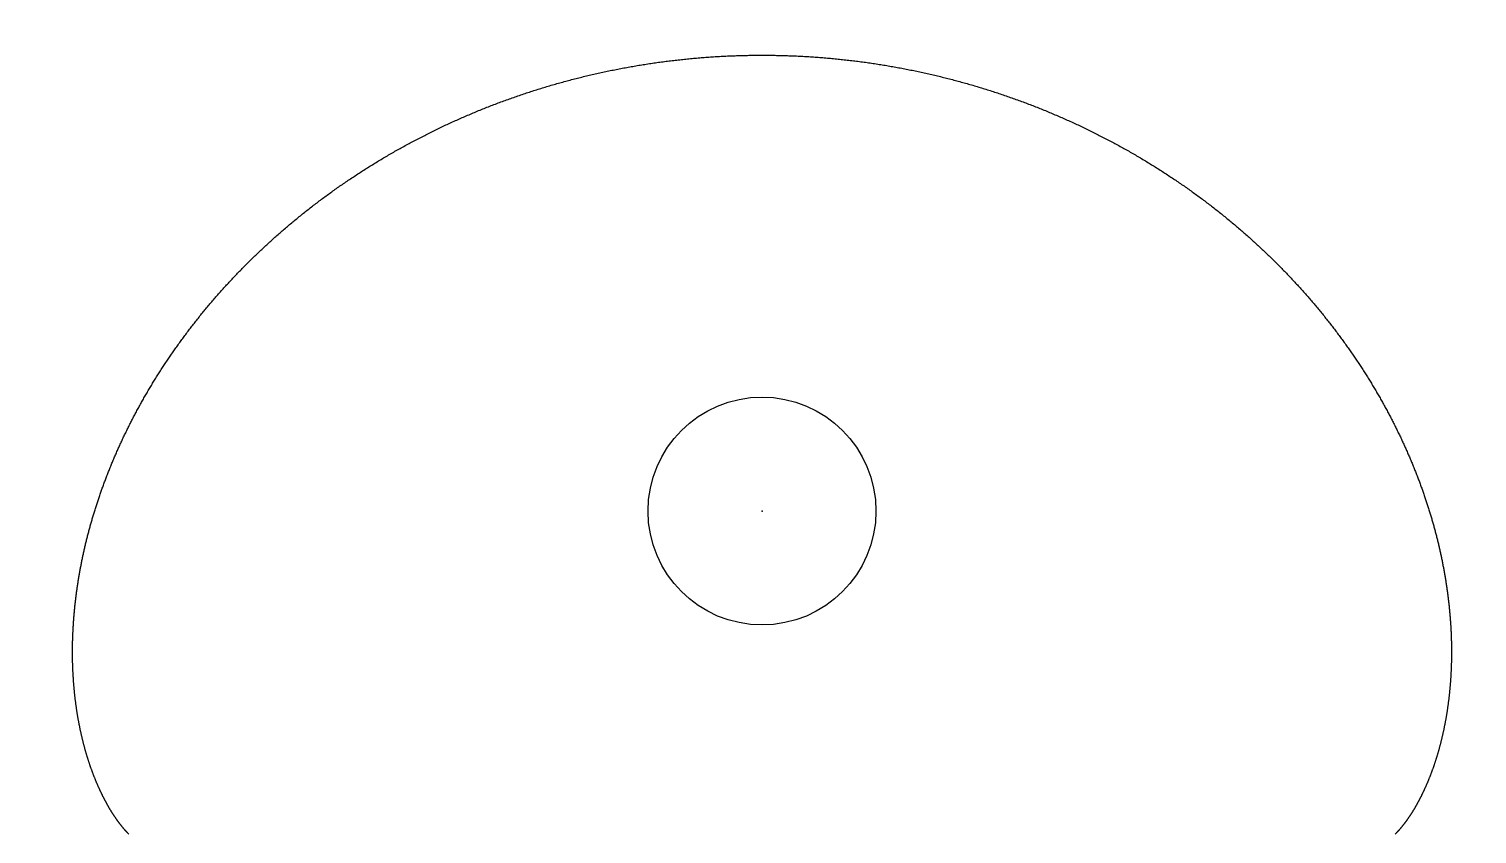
# Model space of a CAD drawing. Header units: metres. Extents: x -15 to 15, y -15 to 15.
# Drawn here: x -2.6 to 7.37, y 2.48 to 8.03 of the extents above; entities that cross this region are included whole.
import ezdxf

# ---------------------------------------------------------------- set-up
doc = ezdxf.new("R2010")
doc.units = ezdxf.units.M

msp = doc.modelspace()

# ---------------------------------------------------------------- linework, layer by layer
at = {"color": 1}
msp.add_lwpolyline([(-1.9136, 2.4842), (-1.9142, 2.4848), (-1.9148, 2.4854), (-1.9154, 2.486), (-1.916, 2.4866), (-1.9166, 2.4872), (-1.9172, 2.4878), (-1.9178, 2.4885), (-1.9185, 2.4891), (-1.9191, 2.4897), (-1.9197, 2.4904), (-1.9203, 2.491), (-1.921, 2.4917), (-1.9216, 2.4923), (-1.9222, 2.493), (-1.9229, 2.4937), (-1.9235, 2.4944), (-1.9242, 2.495), (-1.9248, 2.4957), (-1.9255, 2.4964), (-1.9262, 2.4971), (-1.9268, 2.4979), (-1.9275, 2.4986), (-1.9282, 2.4993), (-1.9289, 2.5), (-1.9296, 2.5008), (-1.9302, 2.5015), (-1.9309, 2.5023), (-1.9316, 2.503), (-1.9323, 2.5038), (-1.9331, 2.5046), (-1.9338, 2.5054), (-1.9345, 2.5061), (-1.9352, 2.5069), (-1.9359, 2.5077), (-1.9366, 2.5086), (-1.9374, 2.5094), (-1.9381, 2.5102), (-1.9389, 2.511), (-1.9396, 2.5119), (-1.9404, 2.5127), (-1.9411, 2.5136), (-1.9419, 2.5144), (-1.9426, 2.5153), (-1.9434, 2.5162), (-1.9442, 2.5171), (-1.945, 2.518), (-1.9457, 2.5189), (-1.9465, 2.5198), (-1.9473, 2.5207), (-1.9481, 2.5217), (-1.9489, 2.5226), (-1.9497, 2.5235), (-1.9505, 2.5245), (-1.9513, 2.5255), (-1.9522, 2.5264), (-1.953, 2.5274), (-1.9538, 2.5284), (-1.9546, 2.5294), (-1.9555, 2.5304), (-1.9563, 2.5314), (-1.9572, 2.5325), (-1.958, 2.5335), (-1.9589, 2.5345), (-1.9597, 2.5356), (-1.9606, 2.5367), (-1.9614, 2.5377), (-1.9623, 2.5388), (-1.9632, 2.5399), (-1.9641, 2.541), (-1.965, 2.5421), (-1.9658, 2.5432), (-1.9667, 2.5444), (-1.9676, 2.5455), (-1.9685, 2.5467), (-1.9695, 2.5478), (-1.9704, 2.549), (-1.9713, 2.5502), (-1.9722, 2.5513), (-1.9731, 2.5525), (-1.9741, 2.5538), (-1.975, 2.555), (-1.9759, 2.5562), (-1.9769, 2.5574), (-1.9778, 2.5587), (-1.9788, 2.5599), (-1.9797, 2.5612), (-1.9807, 2.5625), (-1.9816, 2.5638), (-1.9826, 2.5651), (-1.9836, 2.5664), (-1.9846, 2.5677), (-1.9855, 2.569), (-1.9865, 2.5704), (-1.9875, 2.5717), (-1.9885, 2.5731), (-1.9895, 2.5745), (-1.9905, 2.5758), (-1.9915, 2.5772), (-1.9925, 2.5786), (-1.9935, 2.58), (-1.9945, 2.5815), (-1.9956, 2.5829), (-1.9966, 2.5844), (-1.9976, 2.5858), (-1.9986, 2.5873), (-1.9997, 2.5888), (-2.0007, 2.5903), (-2.0018, 2.5918), (-2.0028, 2.5933), (-2.0039, 2.5948), (-2.0049, 2.5963), (-2.006, 2.5979), (-2.007, 2.5994), (-2.0081, 2.601), (-2.0092, 2.6026), (-2.0102, 2.6042), (-2.0113, 2.6058), (-2.0124, 2.6074), (-2.0135, 2.609), (-2.0146, 2.6107), (-2.0157, 2.6123), (-2.0168, 2.614), (-2.0179, 2.6157), (-2.019, 2.6173), (-2.0201, 2.619), (-2.0212, 2.6208), (-2.0223, 2.6225), (-2.0234, 2.6242), (-2.0245, 2.6259), (-2.0256, 2.6277), (-2.0268, 2.6295), (-2.0279, 2.6313), (-2.029, 2.633), (-2.0301, 2.6349), (-2.0313, 2.6367), (-2.0324, 2.6385), (-2.0336, 2.6403), (-2.0347, 2.6422), (-2.0358, 2.6441), (-2.037, 2.6459), (-2.0382, 2.6478), (-2.0393, 2.6497), (-2.0405, 2.6516), (-2.0416, 2.6536), (-2.0428, 2.6555), (-2.044, 2.6575), (-2.0451, 2.6594), (-2.0463, 2.6614), (-2.0475, 2.6634), (-2.0486, 2.6654), (-2.0498, 2.6674), (-2.051, 2.6694), (-2.0522, 2.6715), (-2.0534, 2.6735), (-2.0546, 2.6756), (-2.0557, 2.6777), (-2.0569, 2.6797), (-2.0581, 2.6818), (-2.0593, 2.684), (-2.0605, 2.6861), (-2.0617, 2.6882), (-2.0629, 2.6904), (-2.0641, 2.6925), (-2.0653, 2.6947), (-2.0666, 2.6969), (-2.0678, 2.6991), (-2.069, 2.7013), (-2.0702, 2.7036), (-2.0714, 2.7058), (-2.0726, 2.7081), (-2.0738, 2.7103), (-2.0751, 2.7126), (-2.0763, 2.7149), (-2.0775, 2.7172), (-2.0787, 2.7196), (-2.08, 2.7219), (-2.0812, 2.7242), (-2.0824, 2.7266), (-2.0836, 2.729), (-2.0849, 2.7314), (-2.0861, 2.7338), (-2.0873, 2.7362), (-2.0886, 2.7386), (-2.0898, 2.741), (-2.091, 2.7435), (-2.0923, 2.746), (-2.0935, 2.7484), (-2.0948, 2.7509), (-2.096, 2.7535), (-2.0972, 2.756), (-2.0985, 2.7585), (-2.0997, 2.7611), (-2.101, 2.7636), (-2.1022, 2.7662), (-2.1035, 2.7688), (-2.1047, 2.7714), (-2.106, 2.774), (-2.1072, 2.7766), (-2.1084, 2.7793), (-2.1097, 2.7819), (-2.1109, 2.7846), (-2.1122, 2.7873), (-2.1134, 2.79), (-2.1147, 2.7927), (-2.1159, 2.7954), (-2.1172, 2.7982), (-2.1184, 2.8009), (-2.1197, 2.8037), (-2.1209, 2.8065), (-2.1222, 2.8092), (-2.1234, 2.8121), (-2.1247, 2.8149), (-2.1259, 2.8177), (-2.1272, 2.8206), (-2.1284, 2.8234), (-2.1297, 2.8263), (-2.1309, 2.8292), (-2.1321, 2.8321), (-2.1334, 2.835), (-2.1346, 2.8379), (-2.1359, 2.8409), (-2.1371, 2.8438), (-2.1384, 2.8468), (-2.1396, 2.8498), (-2.1408, 2.8528), (-2.1421, 2.8558), (-2.1433, 2.8589), (-2.1445, 2.8619), (-2.1458, 2.865), (-2.147, 2.868), (-2.1483, 2.8711), (-2.1495, 2.8742), (-2.1507, 2.8773), (-2.1519, 2.8804), (-2.1532, 2.8836), (-2.1544, 2.8867), (-2.1556, 2.8899), (-2.1568, 2.8931), (-2.1581, 2.8963), (-2.1593, 2.8995), (-2.1605, 2.9027), (-2.1617, 2.906), (-2.1629, 2.9092), (-2.1642, 2.9125), (-2.1654, 2.9158), (-2.1666, 2.9191), (-2.1678, 2.9224), (-2.169, 2.9257), (-2.1702, 2.929), (-2.1714, 2.9324), (-2.1726, 2.9358), (-2.1738, 2.9391), (-2.175, 2.9425), (-2.1762, 2.9459), (-2.1774, 2.9494), (-2.1786, 2.9528), (-2.1797, 2.9562), (-2.1809, 2.9597), (-2.1821, 2.9632), (-2.1833, 2.9667), (-2.1845, 2.9702), (-2.1856, 2.9737), (-2.1868, 2.9773), (-2.188, 2.9808), (-2.1891, 2.9844), (-2.1903, 2.9879), (-2.1914, 2.9915), (-2.1926, 2.9951), (-2.1938, 2.9988), (-2.1949, 3.0024), (-2.196, 3.006), (-2.1972, 3.0097), (-2.1983, 3.0134), (-2.1995, 3.0171), (-2.2006, 3.0208), (-2.2017, 3.0245), (-2.2028, 3.0282), (-2.204, 3.032), (-2.2051, 3.0357), (-2.2062, 3.0395), (-2.2073, 3.0433), (-2.2084, 3.0471), (-2.2095, 3.0509), (-2.2106, 3.0548), (-2.2117, 3.0586), (-2.2128, 3.0625), (-2.2139, 3.0664), (-2.215, 3.0702), (-2.216, 3.0741), (-2.2171, 3.0781), (-2.2182, 3.082), (-2.2192, 3.0859), (-2.2203, 3.0899), (-2.2214, 3.0939), (-2.2224, 3.0979), (-2.2235, 3.1019), (-2.2245, 3.1059), (-2.2255, 3.1099), (-2.2266, 3.114), (-2.2276, 3.118), (-2.2286, 3.1221), (-2.2296, 3.1262), (-2.2307, 3.1303), (-2.2317, 3.1344), (-2.2327, 3.1385), (-2.2337, 3.1427), (-2.2347, 3.1468), (-2.2356, 3.151), (-2.2366, 3.1552), (-2.2376, 3.1594), (-2.2386, 3.1636), (-2.2395, 3.1678), (-2.2405, 3.172), (-2.2415, 3.1763), (-2.2424, 3.1806), (-2.2434, 3.1849), (-2.2443, 3.1891), (-2.2452, 3.1935), (-2.2462, 3.1978), (-2.2471, 3.2021), (-2.248, 3.2065), (-2.2489, 3.2108), (-2.2498, 3.2152), (-2.2507, 3.2196), (-2.2516, 3.224), (-2.2525, 3.2284), (-2.2534, 3.2329), (-2.2542, 3.2373), (-2.2551, 3.2418), (-2.256, 3.2463), (-2.2568, 3.2508), (-2.2577, 3.2553), (-2.2585, 3.2598), (-2.2593, 3.2643), (-2.2602, 3.2688), (-2.261, 3.2734), (-2.2618, 3.278), (-2.2626, 3.2826), (-2.2634, 3.2872), (-2.2642, 3.2918), (-2.265, 3.2964), (-2.2658, 3.301), (-2.2665, 3.3057), (-2.2673, 3.3104), (-2.2681, 3.315), (-2.2688, 3.3197), (-2.2696, 3.3244), (-2.2703, 3.3292), (-2.271, 3.3339), (-2.2717, 3.3387), (-2.2725, 3.3434), (-2.2732, 3.3482), (-2.2739, 3.353), (-2.2746, 3.3578), (-2.2752, 3.3626), (-2.2759, 3.3674), (-2.2766, 3.3723), (-2.2772, 3.3771), (-2.2779, 3.382), (-2.2785, 3.3869), (-2.2792, 3.3918), (-2.2798, 3.3967), (-2.2804, 3.4016), (-2.281, 3.4065), (-2.2816, 3.4115), (-2.2822, 3.4164), (-2.2828, 3.4214), (-2.2834, 3.4264), (-2.284, 3.4314), (-2.2845, 3.4364), (-2.2851, 3.4415), (-2.2856, 3.4465), (-2.2862, 3.4515), (-2.2867, 3.4566), (-2.2872, 3.4617), (-2.2877, 3.4668), (-2.2882, 3.4719), (-2.2887, 3.477), (-2.2892, 3.4821), (-2.2897, 3.4873), (-2.2901, 3.4924), (-2.2906, 3.4976), (-2.291, 3.5028), (-2.2915, 3.508), (-2.2919, 3.5132), (-2.2923, 3.5184), (-2.2927, 3.5237), (-2.2931, 3.5289), (-2.2935, 3.5342), (-2.2939, 3.5394), (-2.2943, 3.5447), (-2.2947, 3.55), (-2.295, 3.5553), (-2.2953, 3.5606), (-2.2957, 3.566), (-2.296, 3.5713), (-2.2963, 3.5767), (-2.2966, 3.5821), (-2.2969, 3.5874), (-2.2972, 3.5928), (-2.2975, 3.5982), (-2.2977, 3.6037), (-2.298, 3.6091), (-2.2982, 3.6145), (-2.2985, 3.62), (-2.2987, 3.6255), (-2.2989, 3.631), (-2.2991, 3.6364), (-2.2993, 3.642), (-2.2995, 3.6475), (-2.2997, 3.653), (-2.2998, 3.6585), (-2.3, 3.6641), (-2.3001, 3.6697), (-2.3002, 3.6752), (-2.3004, 3.6808), (-2.3005, 3.6864), (-2.3006, 3.6921), (-2.3006, 3.6977), (-2.3007, 3.7033), (-2.3008, 3.709), (-2.3008, 3.7146), (-2.3009, 3.7203), (-2.3009, 3.726), (-2.3009, 3.7317), (-2.3009, 3.7374), (-2.3009, 3.7431), (-2.3009, 3.7489), (-2.3009, 3.7546), (-2.3008, 3.7603), (-2.3008, 3.7661), (-2.3007, 3.7719), (-2.3007, 3.7777), (-2.3006, 3.7835), (-2.3005, 3.7893), (-2.3004, 3.7951), (-2.3003, 3.801), (-2.3001, 3.8068), (-2.3, 3.8127), (-2.2998, 3.8185), (-2.2997, 3.8244), (-2.2995, 3.8303), (-2.2993, 3.8362), (-2.2991, 3.8421), (-2.2989, 3.848), (-2.2986, 3.854), (-2.2984, 3.8599), (-2.2981, 3.8659), (-2.2979, 3.8718), (-2.2976, 3.8778), (-2.2973, 3.8838), (-2.297, 3.8898), (-2.2967, 3.8958), (-2.2964, 3.9018), (-2.296, 3.9079), (-2.2957, 3.9139), (-2.2953, 3.92), (-2.2949, 3.926), (-2.2946, 3.9321), (-2.2942, 3.9382), (-2.2937, 3.9443), (-2.2933, 3.9504), (-2.2929, 3.9565), (-2.2924, 3.9626), (-2.2919, 3.9688), (-2.2915, 3.9749), (-2.291, 3.9811), (-2.2905, 3.9872), (-2.2899, 3.9934), (-2.2894, 3.9996), (-2.2889, 4.0058), (-2.2883, 4.012), (-2.2877, 4.0182), (-2.2871, 4.0244), (-2.2865, 4.0307), (-2.2859, 4.0369), (-2.2853, 4.0432), (-2.2847, 4.0494), (-2.284, 4.0557), (-2.2833, 4.062), (-2.2827, 4.0683), (-2.282, 4.0746), (-2.2813, 4.0809), (-2.2805, 4.0872), (-2.2798, 4.0936), (-2.279, 4.0999), (-2.2783, 4.1063), (-2.2775, 4.1126), (-2.2767, 4.119), (-2.2759, 4.1254), (-2.2751, 4.1318), (-2.2742, 4.1382), (-2.2734, 4.1446), (-2.2725, 4.151), (-2.2716, 4.1574), (-2.2708, 4.1639), (-2.2699, 4.1703), (-2.2689, 4.1768), (-2.268, 4.1832), (-2.267, 4.1897), (-2.2661, 4.1962), (-2.2651, 4.2027), (-2.2641, 4.2092), (-2.2631, 4.2157), (-2.2621, 4.2222), (-2.261, 4.2287), (-2.26, 4.2352), (-2.2589, 4.2418), (-2.2578, 4.2483), (-2.2567, 4.2549), (-2.2556, 4.2615), (-2.2545, 4.268), (-2.2534, 4.2746), (-2.2522, 4.2812), (-2.251, 4.2878), (-2.2498, 4.2944), (-2.2486, 4.301), (-2.2474, 4.3077), (-2.2462, 4.3143), (-2.245, 4.3209), (-2.2437, 4.3276), (-2.2424, 4.3342), (-2.2411, 4.3409), (-2.2398, 4.3476), (-2.2385, 4.3542), (-2.2371, 4.3609), (-2.2358, 4.3676), (-2.2344, 4.3743), (-2.233, 4.381), (-2.2316, 4.3877), (-2.2302, 4.3945), (-2.2288, 4.4012), (-2.2273, 4.4079), (-2.2259, 4.4147), (-2.2244, 4.4214), (-2.2229, 4.4282), (-2.2214, 4.435), (-2.2199, 4.4417), (-2.2183, 4.4485), (-2.2168, 4.4553), (-2.2152, 4.4621), (-2.2136, 4.4689), (-2.212, 4.4757), (-2.2104, 4.4825), (-2.2087, 4.4894), (-2.2071, 4.4962), (-2.2054, 4.503), (-2.2037, 4.5099), (-2.202, 4.5167), (-2.2003, 4.5236), (-2.1986, 4.5304), (-2.1968, 4.5373), (-2.195, 4.5442), (-2.1933, 4.5511), (-2.1915, 4.558), (-2.1896, 4.5649), (-2.1878, 4.5718), (-2.1859, 4.5787), (-2.1841, 4.5856), (-2.1822, 4.5925), (-2.1803, 4.5994), (-2.1784, 4.6064), (-2.1764, 4.6133), (-2.1745, 4.6202), (-2.1725, 4.6272), (-2.1705, 4.6341), (-2.1685, 4.6411), (-2.1665, 4.6481), (-2.1645, 4.655), (-2.1624, 4.662), (-2.1604, 4.669), (-2.1583, 4.676), (-2.1562, 4.683), (-2.1541, 4.69), (-2.1519, 4.697), (-2.1498, 4.704), (-2.1476, 4.711), (-2.1454, 4.718), (-2.1432, 4.7251), (-2.141, 4.7321), (-2.1388, 4.7391), (-2.1365, 4.7462), (-2.1343, 4.7532), (-2.132, 4.7603), (-2.1297, 4.7673), (-2.1273, 4.7744), (-2.125, 4.7814), (-2.1226, 4.7885), (-2.1203, 4.7956), (-2.1179, 4.8026), (-2.1155, 4.8097), (-2.113, 4.8168), (-2.1106, 4.8239), (-2.1081, 4.831), (-2.1057, 4.8381), (-2.1032, 4.8452), (-2.1006, 4.8523), (-2.0981, 4.8594), (-2.0956, 4.8665), (-2.093, 4.8737), (-2.0904, 4.8808), (-2.0878, 4.8879), (-2.0852, 4.895), (-2.0825, 4.9022), (-2.0799, 4.9093), (-2.0772, 4.9165), (-2.0745, 4.9236), (-2.0718, 4.9307), (-2.0691, 4.9379), (-2.0664, 4.9451), (-2.0636, 4.9522), (-2.0608, 4.9594), (-2.058, 4.9665), (-2.0552, 4.9737), (-2.0524, 4.9809), (-2.0495, 4.9881), (-2.0466, 4.9952), (-2.0438, 5.0024), (-2.0409, 5.0096), (-2.0379, 5.0168), (-2.035, 5.024), (-2.032, 5.0312), (-2.0291, 5.0384), (-2.0261, 5.0456), (-2.023, 5.0528), (-2.02, 5.06), (-2.017, 5.0672), (-2.0139, 5.0744), (-2.0108, 5.0816), (-2.0077, 5.0888), (-2.0046, 5.096), (-2.0014, 5.1032), (-1.9983, 5.1104), (-1.9951, 5.1177), (-1.9919, 5.1249), (-1.9887, 5.1321), (-1.9855, 5.1393), (-1.9822, 5.1466), (-1.979, 5.1538), (-1.9757, 5.161), (-1.9724, 5.1683), (-1.969, 5.1755), (-1.9657, 5.1827), (-1.9623, 5.19), (-1.959, 5.1972), (-1.9556, 5.2044), (-1.9521, 5.2117), (-1.9487, 5.2189), (-1.9453, 5.2262), (-1.9418, 5.2334), (-1.9383, 5.2407), (-1.9348, 5.2479), (-1.9313, 5.2552), (-1.9277, 5.2624), (-1.9242, 5.2697), (-1.9206, 5.2769), (-1.917, 5.2842), (-1.9134, 5.2914), (-1.9097, 5.2987), (-1.9061, 5.3059), (-1.9024, 5.3132), (-1.8987, 5.3204), (-1.895, 5.3277), (-1.8913, 5.3349), (-1.8875, 5.3422), (-1.8837, 5.3495), (-1.8799, 5.3567), (-1.8761, 5.364), (-1.8723, 5.3712), (-1.8685, 5.3785), (-1.8646, 5.3857), (-1.8607, 5.393), (-1.8568, 5.4002), (-1.8529, 5.4075), (-1.849, 5.4148), (-1.845, 5.422), (-1.8411, 5.4293), (-1.8371, 5.4365), (-1.833, 5.4438), (-1.829, 5.451), (-1.825, 5.4583), (-1.8209, 5.4655), (-1.8168, 5.4728), (-1.8127, 5.48), (-1.8086, 5.4873), (-1.8044, 5.4945), (-1.8003, 5.5018), (-1.7961, 5.509), (-1.7919, 5.5163), (-1.7877, 5.5235), (-1.7834, 5.5307), (-1.7792, 5.538), (-1.7749, 5.5452), (-1.7706, 5.5525), (-1.7663, 5.5597), (-1.762, 5.5669), (-1.7576, 5.5742), (-1.7532, 5.5814), (-1.7489, 5.5886), (-1.7444, 5.5958), (-1.74, 5.6031), (-1.7356, 5.6103), (-1.7311, 5.6175), (-1.7266, 5.6247), (-1.7221, 5.632), (-1.7176, 5.6392), (-1.7131, 5.6464), (-1.7085, 5.6536), (-1.7039, 5.6608), (-1.6993, 5.668), (-1.6947, 5.6752), (-1.6901, 5.6824), (-1.6854, 5.6896), (-1.6807, 5.6968), (-1.6761, 5.704), (-1.6713, 5.7112), (-1.6666, 5.7184), (-1.6619, 5.7256), (-1.6571, 5.7327), (-1.6523, 5.7399), (-1.6475, 5.7471), (-1.6427, 5.7543), (-1.6378, 5.7614), (-1.633, 5.7686), (-1.6281, 5.7758), (-1.6232, 5.7829), (-1.6183, 5.7901), (-1.6133, 5.7972), (-1.6084, 5.8044), (-1.6034, 5.8115), (-1.5984, 5.8187), (-1.5934, 5.8258), (-1.5884, 5.8329), (-1.5833, 5.8401), (-1.5782, 5.8472), (-1.5731, 5.8543), (-1.568, 5.8614), (-1.5629, 5.8686), (-1.5578, 5.8757), (-1.5526, 5.8828), (-1.5474, 5.8899), (-1.5422, 5.897), (-1.537, 5.9041), (-1.5317, 5.9111), (-1.5265, 5.9182), (-1.5212, 5.9253), (-1.5159, 5.9324), (-1.5106, 5.9395), (-1.5053, 5.9465), (-1.4999, 5.9536), (-1.4945, 5.9606), (-1.4891, 5.9677), (-1.4837, 5.9747), (-1.4783, 5.9818), (-1.4729, 5.9888), (-1.4674, 5.9958), (-1.4619, 6.0029), (-1.4564, 6.0099), (-1.4509, 6.0169), (-1.4453, 6.0239), (-1.4398, 6.0309), (-1.4342, 6.0379), (-1.4286, 6.0449), (-1.423, 6.0519), (-1.4173, 6.0589), (-1.4117, 6.0658), (-1.406, 6.0728), (-1.4003, 6.0798), (-1.3946, 6.0867), (-1.3889, 6.0937), (-1.3831, 6.1006), (-1.3774, 6.1076), (-1.3716, 6.1145), (-1.3658, 6.1214), (-1.3599, 6.1284), (-1.3541, 6.1353), (-1.3482, 6.1422), (-1.3424, 6.1491), (-1.3365, 6.156), (-1.3305, 6.1629), (-1.3246, 6.1697), (-1.3187, 6.1766), (-1.3127, 6.1835), (-1.3067, 6.1904), (-1.3007, 6.1972), (-1.2947, 6.2041), (-1.2886, 6.2109), (-1.2825, 6.2177), (-1.2765, 6.2246), (-1.2704, 6.2314), (-1.2642, 6.2382), (-1.2581, 6.245), (-1.2519, 6.2518), (-1.2458, 6.2586), (-1.2396, 6.2654), (-1.2334, 6.2721), (-1.2271, 6.2789), (-1.2209, 6.2857), (-1.2146, 6.2924), (-1.2083, 6.2992), (-1.202, 6.3059), (-1.1957, 6.3126), (-1.1894, 6.3193), (-1.183, 6.3261), (-1.1766, 6.3328), (-1.1702, 6.3395), (-1.1638, 6.3462), (-1.1574, 6.3528), (-1.1509, 6.3595), (-1.1445, 6.3662), (-1.138, 6.3728), (-1.1315, 6.3795), (-1.125, 6.3861), (-1.1184, 6.3927), (-1.1119, 6.3994), (-1.1053, 6.406), (-1.0987, 6.4126), (-1.0921, 6.4192), (-1.0855, 6.4258), (-1.0788, 6.4323), (-1.0721, 6.4389), (-1.0655, 6.4455), (-1.0588, 6.452), (-1.052, 6.4585), (-1.0453, 6.4651), (-1.0385, 6.4716), (-1.0318, 6.4781), (-1.025, 6.4846), (-1.0182, 6.4911), (-1.0113, 6.4976), (-1.0045, 6.5041), (-0.9976, 6.5105), (-0.9908, 6.517), (-0.9839, 6.5234), (-0.9769, 6.5299), (-0.97, 6.5363), (-0.9631, 6.5427), (-0.9561, 6.5491), (-0.9491, 6.5555), (-0.9421, 6.5619), (-0.9351, 6.5683), (-0.9281, 6.5747), (-0.921, 6.581), (-0.9139, 6.5874), (-0.9068, 6.5937), (-0.8997, 6.6), (-0.8926, 6.6063), (-0.8855, 6.6126), (-0.8783, 6.6189), (-0.8711, 6.6252), (-0.8639, 6.6315), (-0.8567, 6.6377), (-0.8495, 6.644), (-0.8422, 6.6502), (-0.835, 6.6565), (-0.8277, 6.6627), (-0.8204, 6.6689), (-0.8131, 6.6751), (-0.8058, 6.6813), (-0.7984, 6.6874), (-0.791, 6.6936), (-0.7837, 6.6998), (-0.7763, 6.7059), (-0.7688, 6.712), (-0.7614, 6.7181), (-0.754, 6.7243), (-0.7465, 6.7303), (-0.739, 6.7364), (-0.7315, 6.7425), (-0.724, 6.7486), (-0.7165, 6.7546), (-0.7089, 6.7606), (-0.7014, 6.7667), (-0.6938, 6.7727), (-0.6862, 6.7787), (-0.6786, 6.7847), (-0.6709, 6.7906), (-0.6633, 6.7966), (-0.6556, 6.8026), (-0.6479, 6.8085), (-0.6402, 6.8144), (-0.6325, 6.8203), (-0.6248, 6.8262), (-0.617, 6.8321), (-0.6093, 6.838), (-0.6015, 6.8439), (-0.5937, 6.8497), (-0.5859, 6.8556), (-0.578, 6.8614), (-0.5702, 6.8672), (-0.5623, 6.873), (-0.5545, 6.8788), (-0.5466, 6.8846), (-0.5387, 6.8903), (-0.5307, 6.8961), (-0.5228, 6.9018), (-0.5148, 6.9076), (-0.5069, 6.9133), (-0.4989, 6.919), (-0.4909, 6.9246), (-0.4828, 6.9303), (-0.4748, 6.936), (-0.4668, 6.9416), (-0.4587, 6.9472), (-0.4506, 6.9529), (-0.4425, 6.9585), (-0.4344, 6.9641), (-0.4263, 6.9696), (-0.4181, 6.9752), (-0.41, 6.9807), (-0.4018, 6.9863), (-0.3936, 6.9918), (-0.3854, 6.9973), (-0.3772, 7.0028), (-0.3689, 7.0083), (-0.3607, 7.0137), (-0.3524, 7.0192), (-0.3441, 7.0246), (-0.3358, 7.0301), (-0.3275, 7.0355), (-0.3192, 7.0409), (-0.3108, 7.0462), (-0.3025, 7.0516), (-0.2941, 7.057), (-0.2857, 7.0623), (-0.2773, 7.0676), (-0.2689, 7.0729), (-0.2605, 7.0782), (-0.252, 7.0835), (-0.2436, 7.0888), (-0.2351, 7.094), (-0.2266, 7.0992), (-0.2181, 7.1045), (-0.2096, 7.1097), (-0.201, 7.1149), (-0.1925, 7.12), (-0.1839, 7.1252), (-0.1753, 7.1303), (-0.1667, 7.1355), (-0.1581, 7.1406), (-0.1495, 7.1457), (-0.1409, 7.1508), (-0.1322, 7.1558), (-0.1236, 7.1609), (-0.1149, 7.1659), (-0.1062, 7.1709), (-0.0975, 7.1759), (-0.0888, 7.1809), (-0.08, 7.1859), (-0.0713, 7.1909), (-0.0625, 7.1958), (-0.0537, 7.2007), (-0.045, 7.2056), (-0.0362, 7.2105), (-0.0273, 7.2154), (-0.0185, 7.2203), (-0.0097, 7.2251), (-0.0008, 7.23), (0.0081, 7.2348), (0.017, 7.2396), (0.0258, 7.2444), (0.0348, 7.2491), (0.0437, 7.2539), (0.0526, 7.2586), (0.0616, 7.2633), (0.0705, 7.268), (0.0795, 7.2727), (0.0885, 7.2774), (0.0975, 7.2821), (0.1065, 7.2867), (0.1156, 7.2913), (0.1246, 7.2959), (0.1337, 7.3005), (0.1427, 7.3051), (0.1518, 7.3096), (0.1609, 7.3142), (0.17, 7.3187), (0.1791, 7.3232), (0.1883, 7.3277), (0.1974, 7.3322), (0.2066, 7.3366), (0.2157, 7.341), (0.2249, 7.3455), (0.2341, 7.3499), (0.2433, 7.3542), (0.2525, 7.3586), (0.2618, 7.363), (0.271, 7.3673), (0.2803, 7.3716), (0.2895, 7.3759), (0.2988, 7.3802), (0.3081, 7.3845), (0.3174, 7.3887), (0.3267, 7.3929), (0.3361, 7.3971), (0.3454, 7.4013), (0.3547, 7.4055), (0.3641, 7.4097), (0.3735, 7.4138), (0.3829, 7.4179), (0.3923, 7.422), (0.4017, 7.4261), (0.4111, 7.4302), (0.4205, 7.4343), (0.43, 7.4383), (0.4394, 7.4423), (0.4489, 7.4463), (0.4584, 7.4503), (0.4679, 7.4542), (0.4774, 7.4582), (0.4869, 7.4621), (0.4964, 7.466), (0.5059, 7.4699), (0.5155, 7.4738), (0.525, 7.4776), (0.5346, 7.4815), (0.5442, 7.4853), (0.5538, 7.4891), (0.5634, 7.4929), (0.573, 7.4966), (0.5826, 7.5004), (0.5922, 7.5041), (0.6019, 7.5078), (0.6115, 7.5115), (0.6212, 7.5152), (0.6308, 7.5188), (0.6405, 7.5224), (0.6502, 7.5261), (0.6599, 7.5297), (0.6696, 7.5332), (0.6794, 7.5368), (0.6891, 7.5403), (0.6988, 7.5438), (0.7086, 7.5473), (0.7183, 7.5508), (0.7281, 7.5543), (0.7379, 7.5577), (0.7477, 7.5612), (0.7575, 7.5646), (0.7673, 7.568), (0.7771, 7.5713), (0.787, 7.5747), (0.7968, 7.578), (0.8066, 7.5813), (0.8165, 7.5846), (0.8264, 7.5879), (0.8362, 7.5911), (0.8461, 7.5944), (0.856, 7.5976), (0.8659, 7.6008), (0.8758, 7.6039), (0.8858, 7.6071), (0.8957, 7.6102), (0.9056, 7.6134), (0.9156, 7.6164), (0.9255, 7.6195), (0.9355, 7.6226), (0.9455, 7.6256), (0.9555, 7.6286), (0.9655, 7.6316), (0.9755, 7.6346), (0.9855, 7.6376), (0.9955, 7.6405), (1.0055, 7.6434), (1.0155, 7.6463), (1.0256, 7.6492), (1.0356, 7.6521), (1.0457, 7.6549), (1.0558, 7.6577), (1.0658, 7.6605), (1.0759, 7.6633), (1.086, 7.6661), (1.0961, 7.6688), (1.1062, 7.6716), (1.1163, 7.6743), (1.1264, 7.6769), (1.1366, 7.6796), (1.1467, 7.6822), (1.1568, 7.6849), (1.167, 7.6875), (1.1772, 7.69), (1.1873, 7.6926), (1.1975, 7.6951), (1.2077, 7.6977), (1.2179, 7.7002), (1.228, 7.7026), (1.2382, 7.7051), (1.2485, 7.7075), (1.2587, 7.71), (1.2689, 7.7124), (1.2791, 7.7147), (1.2894, 7.7171), (1.2996, 7.7194), (1.3098, 7.7218), (1.3201, 7.724), (1.3304, 7.7263), (1.3406, 7.7286), (1.3509, 7.7308), (1.3612, 7.733), (1.3715, 7.7352), (1.3818, 7.7374), (1.3921, 7.7395), (1.4024, 7.7417), (1.4127, 7.7438), (1.423, 7.7459), (1.4333, 7.7479), (1.4436, 7.75), (1.454, 7.752), (1.4643, 7.754), (1.4747, 7.756), (1.485, 7.758), (1.4954, 7.7599), (1.5057, 7.7618), (1.5161, 7.7638), (1.5265, 7.7656), (1.5369, 7.7675), (1.5472, 7.7693), (1.5576, 7.7712), (1.568, 7.773), (1.5784, 7.7747), (1.5888, 7.7765), (1.5992, 7.7782), (1.6096, 7.7799), (1.6201, 7.7816), (1.6305, 7.7833), (1.6409, 7.785), (1.6513, 7.7866), (1.6618, 7.7882), (1.6722, 7.7898), (1.6827, 7.7913), (1.6931, 7.7929), (1.7036, 7.7944), (1.714, 7.7959), (1.7245, 7.7974), (1.735, 7.7989), (1.7454, 7.8003), (1.7559, 7.8017), (1.7664, 7.8031), (1.7769, 7.8045), (1.7874, 7.8059), (1.7979, 7.8072), (1.8084, 7.8085), (1.8189, 7.8098), (1.8294, 7.8111), (1.8399, 7.8123), (1.8504, 7.8135), (1.8609, 7.8147), (1.8714, 7.8159), (1.8819, 7.8171), (1.8925, 7.8182), (1.903, 7.8194), (1.9135, 7.8205), (1.924, 7.8215), (1.9346, 7.8226), (1.9451, 7.8236), (1.9557, 7.8246), (1.9662, 7.8256), (1.9768, 7.8266), (1.9873, 7.8276), (1.9979, 7.8285), (2.0084, 7.8294), (2.019, 7.8303), (2.0295, 7.8311), (2.0401, 7.832), (2.0507, 7.8328), (2.0612, 7.8336), (2.0718, 7.8344), (2.0824, 7.8351), (2.093, 7.8359), (2.1035, 7.8366), (2.1141, 7.8373), (2.1247, 7.8379), (2.1353, 7.8386), (2.1459, 7.8392), (2.1564, 7.8398), (2.167, 7.8404), (2.1776, 7.841), (2.1882, 7.8415), (2.1988, 7.842), (2.2094, 7.8425), (2.22, 7.843), (2.2306, 7.8435), (2.2412, 7.8439), (2.2518, 7.8443), (2.2624, 7.8447), (2.273, 7.8451), (2.2836, 7.8454), (2.2942, 7.8457), (2.3048, 7.846), (2.3154, 7.8463), (2.326, 7.8466), (2.3366, 7.8468), (2.3472, 7.847), (2.3578, 7.8472), (2.3684, 7.8474), (2.379, 7.8475), (2.3896, 7.8477), (2.4003, 7.8478), (2.4109, 7.8479), (2.4215, 7.8479), (2.4321, 7.848), (2.4427, 7.848), (2.4533, 7.848), (2.4639, 7.848), (2.4745, 7.8479), (2.4851, 7.8479), (2.4957, 7.8478), (2.5064, 7.8477), (2.517, 7.8475), (2.5276, 7.8474), (2.5382, 7.8472), (2.5488, 7.847), (2.5594, 7.8468), (2.57, 7.8466), (2.5806, 7.8463), (2.5912, 7.846), (2.6018, 7.8457), (2.6124, 7.8454), (2.623, 7.8451), (2.6336, 7.8447), (2.6442, 7.8443), (2.6548, 7.8439), (2.6654, 7.8435), (2.676, 7.843), (2.6866, 7.8425), (2.6972, 7.842), (2.7078, 7.8415), (2.7184, 7.841), (2.729, 7.8404), (2.7396, 7.8398), (2.7501, 7.8392), (2.7607, 7.8386), (2.7713, 7.8379), (2.7819, 7.8373), (2.7925, 7.8366), (2.803, 7.8359), (2.8136, 7.8351), (2.8242, 7.8344), (2.8348, 7.8336), (2.8453, 7.8328), (2.8559, 7.832), (2.8665, 7.8311), (2.877, 7.8303), (2.8876, 7.8294), (2.8981, 7.8285), (2.9087, 7.8276), (2.9192, 7.8266), (2.9298, 7.8256), (2.9403, 7.8246), (2.9509, 7.8236), (2.9614, 7.8226), (2.972, 7.8215), (2.9825, 7.8205), (2.993, 7.8194), (3.0035, 7.8182), (3.0141, 7.8171), (3.0246, 7.8159), (3.0351, 7.8147), (3.0456, 7.8135), (3.0561, 7.8123), (3.0666, 7.8111), (3.0771, 7.8098), (3.0876, 7.8085), (3.0981, 7.8072), (3.1086, 7.8059), (3.1191, 7.8045), (3.1296, 7.8031), (3.1401, 7.8017), (3.1506, 7.8003), (3.161, 7.7989), (3.1715, 7.7974), (3.182, 7.7959), (3.1924, 7.7944), (3.2029, 7.7929), (3.2133, 7.7913), (3.2238, 7.7898), (3.2342, 7.7882), (3.2447, 7.7866), (3.2551, 7.785), (3.2655, 7.7833), (3.2759, 7.7816), (3.2864, 7.7799), (3.2968, 7.7782), (3.3072, 7.7765), (3.3176, 7.7747), (3.328, 7.773), (3.3384, 7.7712), (3.3488, 7.7693), (3.3591, 7.7675), (3.3695, 7.7656), (3.3799, 7.7638), (3.3903, 7.7618), (3.4006, 7.7599), (3.411, 7.758), (3.4213, 7.756), (3.4317, 7.754), (3.442, 7.752), (3.4524, 7.75), (3.4627, 7.7479), (3.473, 7.7459), (3.4833, 7.7438), (3.4936, 7.7417), (3.5039, 7.7395), (3.5142, 7.7374), (3.5245, 7.7352), (3.5348, 7.733), (3.5451, 7.7308), (3.5554, 7.7286), (3.5656, 7.7263), (3.5759, 7.724), (3.5862, 7.7218), (3.5964, 7.7194), (3.6066, 7.7171), (3.6169, 7.7147), (3.6271, 7.7124), (3.6373, 7.71), (3.6475, 7.7075), (3.6578, 7.7051), (3.668, 7.7026), (3.6781, 7.7002), (3.6883, 7.6977), (3.6985, 7.6951), (3.7087, 7.6926), (3.7188, 7.69), (3.729, 7.6875), (3.7392, 7.6849), (3.7493, 7.6822), (3.7594, 7.6796), (3.7696, 7.6769), (3.7797, 7.6743), (3.7898, 7.6716), (3.7999, 7.6688), (3.81, 7.6661), (3.8201, 7.6633), (3.8302, 7.6605), (3.8402, 7.6577), (3.8503, 7.6549), (3.8604, 7.6521), (3.8704, 7.6492), (3.8805, 7.6463), (3.8905, 7.6434), (3.9005, 7.6405), (3.9105, 7.6376), (3.9205, 7.6346), (3.9305, 7.6316), (3.9405, 7.6286), (3.9505, 7.6256), (3.9605, 7.6226), (3.9705, 7.6195), (3.9804, 7.6164), (3.9904, 7.6134), (4.0003, 7.6102), (4.0102, 7.6071), (4.0202, 7.6039), (4.0301, 7.6008), (4.04, 7.5976), (4.0499, 7.5944), (4.0598, 7.5911), (4.0696, 7.5879), (4.0795, 7.5846), (4.0894, 7.5813), (4.0992, 7.578), (4.109, 7.5747), (4.1189, 7.5713), (4.1287, 7.568), (4.1385, 7.5646), (4.1483, 7.5612), (4.1581, 7.5577), (4.1679, 7.5543), (4.1777, 7.5508), (4.1874, 7.5473), (4.1972, 7.5438), (4.2069, 7.5403), (4.2166, 7.5368), (4.2264, 7.5332), (4.2361, 7.5297), (4.2458, 7.5261), (4.2555, 7.5224), (4.2652, 7.5188), (4.2748, 7.5152), (4.2845, 7.5115), (4.2941, 7.5078), (4.3038, 7.5041), (4.3134, 7.5004), (4.323, 7.4966), (4.3326, 7.4929), (4.3422, 7.4891), (4.3518, 7.4853), (4.3614, 7.4815), (4.371, 7.4776), (4.3805, 7.4738), (4.3901, 7.4699), (4.3996, 7.466), (4.4091, 7.4621), (4.4186, 7.4582), (4.4281, 7.4542), (4.4376, 7.4503), (4.4471, 7.4463), (4.4566, 7.4423), (4.466, 7.4383), (4.4755, 7.4343), (4.4849, 7.4302), (4.4943, 7.4261), (4.5037, 7.422), (4.5131, 7.4179), (4.5225, 7.4138), (4.5319, 7.4097), (4.5413, 7.4055), (4.5506, 7.4013), (4.5599, 7.3971), (4.5693, 7.3929), (4.5786, 7.3887), (4.5879, 7.3845), (4.5972, 7.3802), (4.6065, 7.3759), (4.6157, 7.3716), (4.625, 7.3673), (4.6342, 7.363), (4.6435, 7.3586), (4.6527, 7.3542), (4.6619, 7.3499), (4.6711, 7.3455), (4.6803, 7.341), (4.6894, 7.3366), (4.6986, 7.3322), (4.7077, 7.3277), (4.7169, 7.3232), (4.726, 7.3187), (4.7351, 7.3142), (4.7442, 7.3096), (4.7533, 7.3051), (4.7623, 7.3005), (4.7714, 7.2959), (4.7804, 7.2913), (4.7895, 7.2867), (4.7985, 7.2821), (4.8075, 7.2774), (4.8165, 7.2727), (4.8255, 7.268), (4.8344, 7.2633), (4.8434, 7.2586), (4.8523, 7.2539), (4.8612, 7.2491), (4.8702, 7.2444), (4.879, 7.2396), (4.8879, 7.2348), (4.8968, 7.23), (4.9057, 7.2251), (4.9145, 7.2203), (4.9233, 7.2154), (4.9322, 7.2105), (4.941, 7.2056), (4.9497, 7.2007), (4.9585, 7.1958), (4.9673, 7.1909), (4.976, 7.1859), (4.9848, 7.1809), (4.9935, 7.1759), (5.0022, 7.1709), (5.0109, 7.1659), (5.0196, 7.1609), (5.0282, 7.1558), (5.0369, 7.1508), (5.0455, 7.1457), (5.0541, 7.1406), (5.0627, 7.1355), (5.0713, 7.1303), (5.0799, 7.1252), (5.0885, 7.12), (5.097, 7.1149), (5.1056, 7.1097), (5.1141, 7.1045), (5.1226, 7.0992), (5.1311, 7.094), (5.1396, 7.0888), (5.148, 7.0835), (5.1565, 7.0782), (5.1649, 7.0729), (5.1733, 7.0676), (5.1817, 7.0623), (5.1901, 7.057), (5.1985, 7.0516), (5.2068, 7.0462), (5.2152, 7.0409), (5.2235, 7.0355), (5.2318, 7.0301), (5.2401, 7.0246), (5.2484, 7.0192), (5.2567, 7.0137), (5.2649, 7.0083), (5.2732, 7.0028), (5.2814, 6.9973), (5.2896, 6.9918), (5.2978, 6.9863), (5.306, 6.9807), (5.3141, 6.9752), (5.3223, 6.9696), (5.3304, 6.9641), (5.3385, 6.9585), (5.3466, 6.9529), (5.3547, 6.9472), (5.3628, 6.9416), (5.3708, 6.936), (5.3788, 6.9303), (5.3869, 6.9246), (5.3949, 6.919), (5.4029, 6.9133), (5.4108, 6.9076), (5.4188, 6.9018), (5.4267, 6.8961), (5.4347, 6.8903), (5.4426, 6.8846), (5.4505, 6.8788), (5.4583, 6.873), (5.4662, 6.8672), (5.474, 6.8614), (5.4819, 6.8556), (5.4897, 6.8497), (5.4975, 6.8439), (5.5053, 6.838), (5.513, 6.8321), (5.5208, 6.8262), (5.5285, 6.8203), (5.5362, 6.8144), (5.5439, 6.8085), (5.5516, 6.8026), (5.5593, 6.7966), (5.5669, 6.7906), (5.5746, 6.7847), (5.5822, 6.7787), (5.5898, 6.7727), (5.5974, 6.7667), (5.6049, 6.7606), (5.6125, 6.7546), (5.62, 6.7486), (5.6275, 6.7425), (5.635, 6.7364), (5.6425, 6.7303), (5.65, 6.7243), (5.6574, 6.7181), (5.6648, 6.712), (5.6723, 6.7059), (5.6797, 6.6998), (5.687, 6.6936), (5.6944, 6.6874), (5.7018, 6.6813), (5.7091, 6.6751), (5.7164, 6.6689), (5.7237, 6.6627), (5.731, 6.6565), (5.7382, 6.6502), (5.7455, 6.644), (5.7527, 6.6377), (5.7599, 6.6315), (5.7671, 6.6252), (5.7743, 6.6189), (5.7815, 6.6126), (5.7886, 6.6063), (5.7957, 6.6), (5.8028, 6.5937), (5.8099, 6.5874), (5.817, 6.581), (5.8241, 6.5747), (5.8311, 6.5683), (5.8381, 6.5619), (5.8451, 6.5555), (5.8521, 6.5491), (5.8591, 6.5427), (5.866, 6.5363), (5.8729, 6.5299), (5.8799, 6.5234), (5.8868, 6.517), (5.8936, 6.5105), (5.9005, 6.5041), (5.9073, 6.4976), (5.9142, 6.4911), (5.921, 6.4846), (5.9278, 6.4781), (5.9345, 6.4716), (5.9413, 6.4651), (5.948, 6.4585), (5.9548, 6.452), (5.9615, 6.4455), (5.9681, 6.4389), (5.9748, 6.4323), (5.9815, 6.4258), (5.9881, 6.4192), (5.9947, 6.4126), (6.0013, 6.406), (6.0079, 6.3994), (6.0144, 6.3927), (6.021, 6.3861), (6.0275, 6.3795), (6.034, 6.3728), (6.0405, 6.3662), (6.0469, 6.3595), (6.0534, 6.3528), (6.0598, 6.3462), (6.0662, 6.3395), (6.0726, 6.3328), (6.079, 6.3261), (6.0854, 6.3193), (6.0917, 6.3126), (6.098, 6.3059), (6.1043, 6.2992), (6.1106, 6.2924), (6.1169, 6.2857), (6.1231, 6.2789), (6.1294, 6.2721), (6.1356, 6.2654), (6.1418, 6.2586), (6.1479, 6.2518), (6.1541, 6.245), (6.1602, 6.2382), (6.1664, 6.2314), (6.1725, 6.2246), (6.1785, 6.2177), (6.1846, 6.2109), (6.1907, 6.2041), (6.1967, 6.1972), (6.2027, 6.1904), (6.2087, 6.1835), (6.2147, 6.1766), (6.2206, 6.1697), (6.2265, 6.1629), (6.2325, 6.156), (6.2384, 6.1491), (6.2442, 6.1422), (6.2501, 6.1353), (6.2559, 6.1284), (6.2618, 6.1214), (6.2676, 6.1145), (6.2734, 6.1076), (6.2791, 6.1006), (6.2849, 6.0937), (6.2906, 6.0867), (6.2963, 6.0798), (6.302, 6.0728), (6.3077, 6.0658), (6.3133, 6.0589), (6.319, 6.0519), (6.3246, 6.0449), (6.3302, 6.0379), (6.3358, 6.0309), (6.3413, 6.0239), (6.3469, 6.0169), (6.3524, 6.0099), (6.3579, 6.0029), (6.3634, 5.9958), (6.3689, 5.9888), (6.3743, 5.9818), (6.3797, 5.9747), (6.3851, 5.9677), (6.3905, 5.9606), (6.3959, 5.9536), (6.4013, 5.9465), (6.4066, 5.9395), (6.4119, 5.9324), (6.4172, 5.9253), (6.4225, 5.9182), (6.4277, 5.9111), (6.433, 5.9041), (6.4382, 5.897), (6.4434, 5.8899), (6.4486, 5.8828), (6.4538, 5.8757), (6.4589, 5.8686), (6.464, 5.8614), (6.4691, 5.8543), (6.4742, 5.8472), (6.4793, 5.8401), (6.4844, 5.8329), (6.4894, 5.8258), (6.4944, 5.8187), (6.4994, 5.8115), (6.5044, 5.8044), (6.5093, 5.7972), (6.5143, 5.7901), (6.5192, 5.7829), (6.5241, 5.7758), (6.529, 5.7686), (6.5338, 5.7614), (6.5387, 5.7543), (6.5435, 5.7471), (6.5483, 5.7399), (6.5531, 5.7327), (6.5579, 5.7256), (6.5626, 5.7184), (6.5673, 5.7112), (6.5721, 5.704), (6.5767, 5.6968), (6.5814, 5.6896), (6.5861, 5.6824), (6.5907, 5.6752), (6.5953, 5.668), (6.5999, 5.6608), (6.6045, 5.6536), (6.6091, 5.6464), (6.6136, 5.6392), (6.6181, 5.632), (6.6226, 5.6247), (6.6271, 5.6175), (6.6316, 5.6103), (6.636, 5.6031), (6.6404, 5.5958), (6.6449, 5.5886), (6.6492, 5.5814), (6.6536, 5.5742), (6.658, 5.5669), (6.6623, 5.5597), (6.6666, 5.5525), (6.6709, 5.5452), (6.6752, 5.538), (6.6794, 5.5307), (6.6837, 5.5235), (6.6879, 5.5163), (6.6921, 5.509), (6.6963, 5.5018), (6.7004, 5.4945), (6.7046, 5.4873), (6.7087, 5.48), (6.7128, 5.4728), (6.7169, 5.4655), (6.721, 5.4583), (6.725, 5.451), (6.729, 5.4438), (6.7331, 5.4365), (6.7371, 5.4293), (6.741, 5.422), (6.745, 5.4148), (6.7489, 5.4075), (6.7528, 5.4002), (6.7567, 5.393), (6.7606, 5.3857), (6.7645, 5.3785), (6.7683, 5.3712), (6.7721, 5.364), (6.7759, 5.3567), (6.7797, 5.3495), (6.7835, 5.3422), (6.7873, 5.3349), (6.791, 5.3277), (6.7947, 5.3204), (6.7984, 5.3132), (6.8021, 5.3059), (6.8057, 5.2987), (6.8094, 5.2914), (6.813, 5.2842), (6.8166, 5.2769), (6.8202, 5.2697), (6.8237, 5.2624), (6.8273, 5.2552), (6.8308, 5.2479), (6.8343, 5.2407), (6.8378, 5.2334), (6.8413, 5.2262), (6.8447, 5.2189), (6.8481, 5.2117), (6.8516, 5.2044), (6.855, 5.1972), (6.8583, 5.19), (6.8617, 5.1827), (6.865, 5.1755), (6.8684, 5.1683), (6.8717, 5.161), (6.875, 5.1538), (6.8782, 5.1466), (6.8815, 5.1393), (6.8847, 5.1321), (6.8879, 5.1249), (6.8911, 5.1177), (6.8943, 5.1104), (6.8974, 5.1032), (6.9006, 5.096), (6.9037, 5.0888), (6.9068, 5.0816), (6.9099, 5.0744), (6.913, 5.0672), (6.916, 5.06), (6.919, 5.0528), (6.9221, 5.0456), (6.9251, 5.0384), (6.928, 5.0312), (6.931, 5.024), (6.9339, 5.0168), (6.9369, 5.0096), (6.9398, 5.0024), (6.9426, 4.9952), (6.9455, 4.9881), (6.9484, 4.9809), (6.9512, 4.9737), (6.954, 4.9665), (6.9568, 4.9594), (6.9596, 4.9522), (6.9624, 4.9451), (6.9651, 4.9379), (6.9678, 4.9307), (6.9705, 4.9236), (6.9732, 4.9165), (6.9759, 4.9093), (6.9785, 4.9022), (6.9812, 4.895), (6.9838, 4.8879), (6.9864, 4.8808), (6.989, 4.8737), (6.9916, 4.8665), (6.9941, 4.8594), (6.9966, 4.8523), (6.9992, 4.8452), (7.0017, 4.8381), (7.0041, 4.831), (7.0066, 4.8239), (7.009, 4.8168), (7.0115, 4.8097), (7.0139, 4.8026), (7.0163, 4.7956), (7.0186, 4.7885), (7.021, 4.7814), (7.0233, 4.7744), (7.0257, 4.7673), (7.028, 4.7603), (7.0303, 4.7532), (7.0325, 4.7462), (7.0348, 4.7391), (7.037, 4.7321), (7.0392, 4.7251), (7.0414, 4.718), (7.0436, 4.711), (7.0458, 4.704), (7.0479, 4.697), (7.0501, 4.69), (7.0522, 4.683), (7.0543, 4.676), (7.0564, 4.669), (7.0584, 4.662), (7.0605, 4.655), (7.0625, 4.6481), (7.0645, 4.6411), (7.0665, 4.6341), (7.0685, 4.6272), (7.0705, 4.6202), (7.0724, 4.6133), (7.0744, 4.6064), (7.0763, 4.5994), (7.0782, 4.5925), (7.0801, 4.5856), (7.0819, 4.5787), (7.0838, 4.5718), (7.0856, 4.5649), (7.0875, 4.558), (7.0893, 4.5511), (7.091, 4.5442), (7.0928, 4.5373), (7.0946, 4.5304), (7.0963, 4.5236), (7.098, 4.5167), (7.0997, 4.5099), (7.1014, 4.503), (7.1031, 4.4962), (7.1047, 4.4894), (7.1064, 4.4825), (7.108, 4.4757), (7.1096, 4.4689), (7.1112, 4.4621), (7.1128, 4.4553), (7.1143, 4.4485), (7.1159, 4.4417), (7.1174, 4.435), (7.1189, 4.4282), (7.1204, 4.4214), (7.1219, 4.4147), (7.1233, 4.4079), (7.1248, 4.4012), (7.1262, 4.3945), (7.1276, 4.3877), (7.129, 4.381), (7.1304, 4.3743), (7.1318, 4.3676), (7.1331, 4.3609), (7.1345, 4.3542), (7.1358, 4.3476), (7.1371, 4.3409), (7.1384, 4.3342), (7.1397, 4.3276), (7.141, 4.3209), (7.1422, 4.3143), (7.1434, 4.3077), (7.1446, 4.301), (7.1458, 4.2944), (7.147, 4.2878), (7.1482, 4.2812), (7.1494, 4.2746), (7.1505, 4.268), (7.1516, 4.2615), (7.1527, 4.2549), (7.1538, 4.2483), (7.1549, 4.2418), (7.156, 4.2352), (7.157, 4.2287), (7.1581, 4.2222), (7.1591, 4.2157), (7.1601, 4.2092), (7.1611, 4.2027), (7.1621, 4.1962), (7.163, 4.1897), (7.164, 4.1832), (7.1649, 4.1768), (7.1659, 4.1703), (7.1668, 4.1639), (7.1676, 4.1574), (7.1685, 4.151), (7.1694, 4.1446), (7.1702, 4.1382), (7.1711, 4.1318), (7.1719, 4.1254), (7.1727, 4.119), (7.1735, 4.1126), (7.1743, 4.1063), (7.175, 4.0999), (7.1758, 4.0936), (7.1765, 4.0872), (7.1773, 4.0809), (7.178, 4.0746), (7.1787, 4.0683), (7.1793, 4.062), (7.18, 4.0557), (7.1807, 4.0494), (7.1813, 4.0432), (7.1819, 4.0369), (7.1825, 4.0307), (7.1831, 4.0244), (7.1837, 4.0182), (7.1843, 4.012), (7.1849, 4.0058), (7.1854, 3.9996), (7.1859, 3.9934), (7.1865, 3.9872), (7.187, 3.9811), (7.1875, 3.9749), (7.1879, 3.9688), (7.1884, 3.9626), (7.1889, 3.9565), (7.1893, 3.9504), (7.1897, 3.9443), (7.1902, 3.9382), (7.1906, 3.9321), (7.1909, 3.926), (7.1913, 3.92), (7.1917, 3.9139), (7.192, 3.9079), (7.1924, 3.9018), (7.1927, 3.8958), (7.193, 3.8898), (7.1933, 3.8838), (7.1936, 3.8778), (7.1939, 3.8718), (7.1941, 3.8659), (7.1944, 3.8599), (7.1946, 3.854), (7.1949, 3.848), (7.1951, 3.8421), (7.1953, 3.8362), (7.1955, 3.8303), (7.1957, 3.8244), (7.1958, 3.8185), (7.196, 3.8127), (7.1961, 3.8068), (7.1963, 3.801), (7.1964, 3.7951), (7.1965, 3.7893), (7.1966, 3.7835), (7.1967, 3.7777), (7.1967, 3.7719), (7.1968, 3.7661), (7.1968, 3.7603), (7.1969, 3.7546), (7.1969, 3.7489), (7.1969, 3.7431), (7.1969, 3.7374), (7.1969, 3.7317), (7.1969, 3.726), (7.1969, 3.7203), (7.1968, 3.7146), (7.1968, 3.709), (7.1967, 3.7033), (7.1966, 3.6977), (7.1966, 3.6921), (7.1965, 3.6864), (7.1964, 3.6808), (7.1962, 3.6752), (7.1961, 3.6697), (7.196, 3.6641), (7.1958, 3.6585), (7.1957, 3.653), (7.1955, 3.6475), (7.1953, 3.642), (7.1951, 3.6364), (7.1949, 3.631), (7.1947, 3.6255), (7.1945, 3.62), (7.1942, 3.6145), (7.194, 3.6091), (7.1937, 3.6037), (7.1935, 3.5982), (7.1932, 3.5928), (7.1929, 3.5874), (7.1926, 3.5821), (7.1923, 3.5767), (7.192, 3.5713), (7.1917, 3.566), (7.1913, 3.5606), (7.191, 3.5553), (7.1907, 3.55), (7.1903, 3.5447), (7.1899, 3.5394), (7.1895, 3.5342), (7.1891, 3.5289), (7.1887, 3.5237), (7.1883, 3.5184), (7.1879, 3.5132), (7.1875, 3.508), (7.187, 3.5028), (7.1866, 3.4976), (7.1861, 3.4924), (7.1857, 3.4873), (7.1852, 3.4821), (7.1847, 3.477), (7.1842, 3.4719), (7.1837, 3.4668), (7.1832, 3.4617), (7.1827, 3.4566), (7.1822, 3.4515), (7.1816, 3.4465), (7.1811, 3.4415), (7.1805, 3.4364), (7.18, 3.4314), (7.1794, 3.4264), (7.1788, 3.4214), (7.1782, 3.4164), (7.1776, 3.4115), (7.177, 3.4065), (7.1764, 3.4016), (7.1758, 3.3967), (7.1752, 3.3918), (7.1745, 3.3869), (7.1739, 3.382), (7.1732, 3.3771), (7.1726, 3.3723), (7.1719, 3.3674), (7.1712, 3.3626), (7.1706, 3.3578), (7.1699, 3.353), (7.1692, 3.3482), (7.1685, 3.3434), (7.1677, 3.3387), (7.167, 3.3339), (7.1663, 3.3292), (7.1656, 3.3244), (7.1648, 3.3197), (7.1641, 3.315), (7.1633, 3.3104), (7.1625, 3.3057), (7.1618, 3.301), (7.161, 3.2964), (7.1602, 3.2918), (7.1594, 3.2872), (7.1586, 3.2826), (7.1578, 3.278), (7.157, 3.2734), (7.1562, 3.2688), (7.1553, 3.2643), (7.1545, 3.2598), (7.1537, 3.2553), (7.1528, 3.2508), (7.152, 3.2463), (7.1511, 3.2418), (7.1502, 3.2373), (7.1494, 3.2329), (7.1485, 3.2284), (7.1476, 3.224), (7.1467, 3.2196), (7.1458, 3.2152), (7.1449, 3.2108), (7.144, 3.2065), (7.1431, 3.2021), (7.1422, 3.1978), (7.1412, 3.1935), (7.1403, 3.1891), (7.1394, 3.1849), (7.1384, 3.1806), (7.1375, 3.1763), (7.1365, 3.172), (7.1355, 3.1678), (7.1346, 3.1636), (7.1336, 3.1594), (7.1326, 3.1552), (7.1316, 3.151), (7.1307, 3.1468), (7.1297, 3.1427), (7.1287, 3.1385), (7.1277, 3.1344), (7.1267, 3.1303), (7.1256, 3.1262), (7.1246, 3.1221), (7.1236, 3.118), (7.1226, 3.114), (7.1215, 3.1099), (7.1205, 3.1059), (7.1195, 3.1019), (7.1184, 3.0979), (7.1174, 3.0939), (7.1163, 3.0899), (7.1152, 3.0859), (7.1142, 3.082), (7.1131, 3.0781), (7.112, 3.0741), (7.111, 3.0702), (7.1099, 3.0664), (7.1088, 3.0625), (7.1077, 3.0586), (7.1066, 3.0548), (7.1055, 3.0509), (7.1044, 3.0471), (7.1033, 3.0433), (7.1022, 3.0395), (7.1011, 3.0357), (7.1, 3.032), (7.0988, 3.0282), (7.0977, 3.0245), (7.0966, 3.0208), (7.0955, 3.0171), (7.0943, 3.0134), (7.0932, 3.0097), (7.092, 3.006), (7.0909, 3.0024), (7.0898, 2.9988), (7.0886, 2.9951), (7.0874, 2.9915), (7.0863, 2.9879), (7.0851, 2.9844), (7.084, 2.9808), (7.0828, 2.9773), (7.0816, 2.9737), (7.0805, 2.9702), (7.0793, 2.9667), (7.0781, 2.9632), (7.0769, 2.9597), (7.0757, 2.9562), (7.0746, 2.9528), (7.0734, 2.9494), (7.0722, 2.9459), (7.071, 2.9425), (7.0698, 2.9391), (7.0686, 2.9358), (7.0674, 2.9324), (7.0662, 2.929), (7.065, 2.9257), (7.0638, 2.9224), (7.0626, 2.9191), (7.0614, 2.9158), (7.0602, 2.9125), (7.0589, 2.9092), (7.0577, 2.906), (7.0565, 2.9027), (7.0553, 2.8995), (7.0541, 2.8963), (7.0528, 2.8931), (7.0516, 2.8899), (7.0504, 2.8867), (7.0492, 2.8836), (7.0479, 2.8804), (7.0467, 2.8773), (7.0455, 2.8742), (7.0443, 2.8711), (7.043, 2.868), (7.0418, 2.865), (7.0405, 2.8619), (7.0393, 2.8589), (7.0381, 2.8558), (7.0368, 2.8528), (7.0356, 2.8498), (7.0344, 2.8468), (7.0331, 2.8438), (7.0319, 2.8409), (7.0306, 2.8379), (7.0294, 2.835), (7.0281, 2.8321), (7.0269, 2.8292), (7.0257, 2.8263), (7.0244, 2.8234), (7.0232, 2.8206), (7.0219, 2.8177), (7.0207, 2.8149), (7.0194, 2.8121), (7.0182, 2.8092), (7.0169, 2.8065), (7.0157, 2.8037), (7.0144, 2.8009), (7.0132, 2.7982), (7.0119, 2.7954), (7.0107, 2.7927), (7.0094, 2.79), (7.0082, 2.7873), (7.0069, 2.7846), (7.0057, 2.7819), (7.0044, 2.7793), (7.0032, 2.7766), (7.002, 2.774), (7.0007, 2.7714), (6.9995, 2.7688), (6.9982, 2.7662), (6.997, 2.7636), (6.9957, 2.7611), (6.9945, 2.7585), (6.9932, 2.756), (6.992, 2.7535), (6.9908, 2.7509), (6.9895, 2.7484), (6.9883, 2.746), (6.987, 2.7435), (6.9858, 2.741), (6.9846, 2.7386), (6.9833, 2.7362), (6.9821, 2.7338), (6.9809, 2.7314), (6.9796, 2.729), (6.9784, 2.7266), (6.9772, 2.7242), (6.976, 2.7219), (6.9747, 2.7196), (6.9735, 2.7172), (6.9723, 2.7149), (6.9711, 2.7126), (6.9698, 2.7103), (6.9686, 2.7081), (6.9674, 2.7058), (6.9662, 2.7036), (6.965, 2.7013), (6.9638, 2.6991), (6.9626, 2.6969), (6.9613, 2.6947), (6.9601, 2.6925), (6.9589, 2.6904), (6.9577, 2.6882), (6.9565, 2.6861), (6.9553, 2.684), (6.9541, 2.6818), (6.9529, 2.6797), (6.9517, 2.6777), (6.9506, 2.6756), (6.9494, 2.6735), (6.9482, 2.6715), (6.947, 2.6694), (6.9458, 2.6674), (6.9446, 2.6654), (6.9435, 2.6634), (6.9423, 2.6614), (6.9411, 2.6594), (6.94, 2.6575), (6.9388, 2.6555), (6.9376, 2.6536), (6.9365, 2.6516), (6.9353, 2.6497), (6.9342, 2.6478), (6.933, 2.6459), (6.9318, 2.6441), (6.9307, 2.6422), (6.9296, 2.6403), (6.9284, 2.6385), (6.9273, 2.6367), (6.9261, 2.6349), (6.925, 2.633), (6.9239, 2.6313), (6.9228, 2.6295), (6.9216, 2.6277), (6.9205, 2.6259), (6.9194, 2.6242), (6.9183, 2.6225), (6.9172, 2.6208), (6.9161, 2.619), (6.915, 2.6173), (6.9139, 2.6157), (6.9128, 2.614), (6.9117, 2.6123), (6.9106, 2.6107), (6.9095, 2.609), (6.9084, 2.6074), (6.9073, 2.6058), (6.9062, 2.6042), (6.9052, 2.6026), (6.9041, 2.601), (6.903, 2.5994), (6.902, 2.5979), (6.9009, 2.5963), (6.8999, 2.5948), (6.8988, 2.5933), (6.8978, 2.5918), (6.8967, 2.5903), (6.8957, 2.5888), (6.8946, 2.5873), (6.8936, 2.5858), (6.8926, 2.5844), (6.8916, 2.5829), (6.8905, 2.5815), (6.8895, 2.58), (6.8885, 2.5786), (6.8875, 2.5772), (6.8865, 2.5758), (6.8855, 2.5745), (6.8845, 2.5731), (6.8835, 2.5717), (6.8825, 2.5704), (6.8815, 2.569), (6.8806, 2.5677), (6.8796, 2.5664), (6.8786, 2.5651), (6.8776, 2.5638), (6.8767, 2.5625), (6.8757, 2.5612), (6.8748, 2.5599), (6.8738, 2.5587), (6.8729, 2.5574), (6.8719, 2.5562), (6.871, 2.555), (6.8701, 2.5538), (6.8691, 2.5525), (6.8682, 2.5513), (6.8673, 2.5502), (6.8664, 2.549), (6.8655, 2.5478), (6.8645, 2.5467), (6.8636, 2.5455), (6.8627, 2.5444), (6.8618, 2.5432), (6.861, 2.5421), (6.8601, 2.541), (6.8592, 2.5399), (6.8583, 2.5388), (6.8574, 2.5377), (6.8566, 2.5367), (6.8557, 2.5356), (6.8549, 2.5345), (6.854, 2.5335), (6.8532, 2.5325), (6.8523, 2.5314), (6.8515, 2.5304), (6.8506, 2.5294), (6.8498, 2.5284), (6.849, 2.5274), (6.8482, 2.5264), (6.8473, 2.5255), (6.8465, 2.5245), (6.8457, 2.5235), (6.8449, 2.5226), (6.8441, 2.5217), (6.8433, 2.5207), (6.8425, 2.5198), (6.8417, 2.5189), (6.841, 2.518), (6.8402, 2.5171), (6.8394, 2.5162), (6.8386, 2.5153), (6.8379, 2.5144), (6.8371, 2.5136), (6.8364, 2.5127), (6.8356, 2.5119), (6.8349, 2.511), (6.8341, 2.5102), (6.8334, 2.5094), (6.8326, 2.5086), (6.8319, 2.5077), (6.8312, 2.5069), (6.8305, 2.5061), (6.8298, 2.5054), (6.8291, 2.5046), (6.8283, 2.5038), (6.8276, 2.503), (6.8269, 2.5023), (6.8262, 2.5015), (6.8256, 2.5008), (6.8249, 2.5), (6.8242, 2.4993), (6.8235, 2.4986), (6.8228, 2.4979), (6.8222, 2.4971), (6.8215, 2.4964), (6.8208, 2.4957), (6.8202, 2.495), (6.8195, 2.4944), (6.8189, 2.4937), (6.8182, 2.493), (6.8176, 2.4923), (6.817, 2.4917), (6.8163, 2.491), (6.8157, 2.4904), (6.8151, 2.4897), (6.8145, 2.4891), (6.8138, 2.4885), (6.8132, 2.4878), (6.8126, 2.4872), (6.812, 2.4866), (6.8114, 2.486), (6.8108, 2.4854), (6.8102, 2.4848), (6.8096, 2.4842)], dxfattribs=at)
at = {"color": 7}
msp.add_circle((0, 0), 15, dxfattribs=at)
at = {"color": 6}
msp.add_circle((2.448, 4.7088), 0.7848, dxfattribs=at)
at = {"color": 3}
msp.add_point((2.448, 4.7088), dxfattribs=at)

doc.saveas('drawing.dxf')
